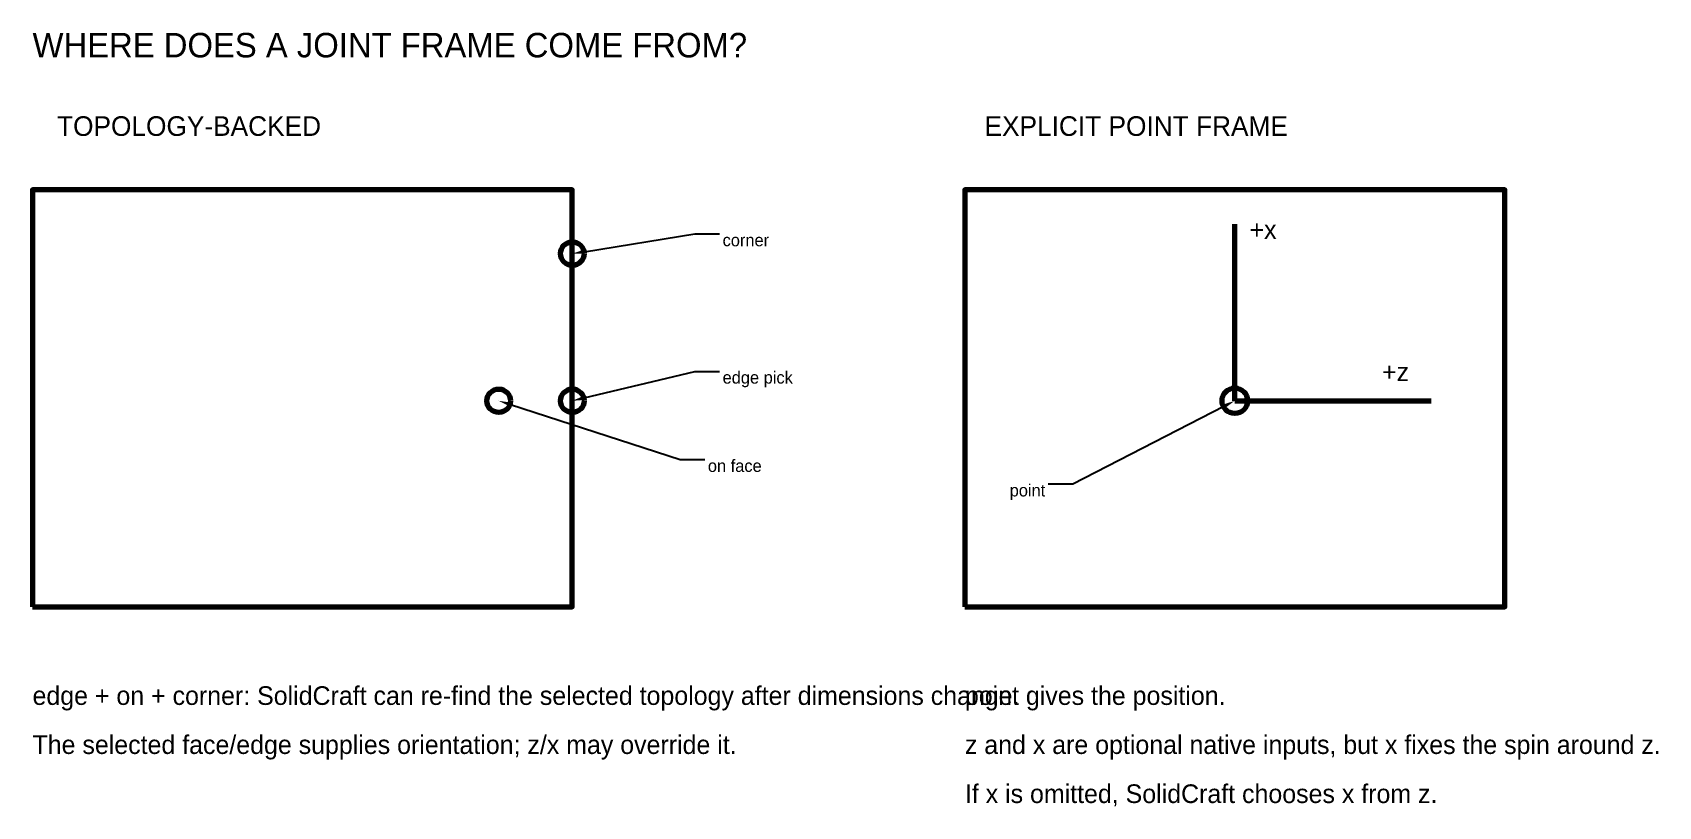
# Model space of a CAD drawing. Header units: millimetres. Extents: x 0 to 331, y -41 to 117.
import ezdxf
from ezdxf import colors
from ezdxf.entities.mleader import LeaderData, LeaderLine
from ezdxf.math import Vec2, Vec3

# ---------------------------------------------------------------- set-up
doc = ezdxf.new("R2010")
doc.units = ezdxf.units.MM
for name, color, linetype, lineweight in [('PARTS', 8, 'Continuous', 80), ('POINT', 1, 'Continuous', 80), ('TOPOLOGY', 3, 'Continuous', 80)]:
    doc.layers.add(name, color=color, linetype=linetype, lineweight=lineweight)
doc.layers.add('TEXT', color=7, linetype='Continuous')
doc.mleader_styles.duplicate_entry("Standard", '')

msp = doc.modelspace()

# ---------------------------------------------------------------- linework, layer by layer
at = {"layer": 'PARTS'}
for points in [[(0, 0), (110, 0), (110, 85), (0, 85)], [(190, 0), (300, 0), (300, 85), (190, 85)]]:
    msp.add_lwpolyline(points, close=True, dxfattribs=at)
at = {"layer": 'POINT'}
for q in [(245, 78), (285, 42)]:
    msp.add_line((245, 42), q, dxfattribs=at)
msp.add_circle((245, 42), 2.6, dxfattribs=at)
at = {"layer": 'TOPOLOGY'}
msp.add_line((110, 0), (110, 85), dxfattribs=at)
for centre in [(110, 72), (95, 42), (110, 42)]:
    msp.add_circle(centre, 2.4, dxfattribs=at)

# ---------------------------------------------------------------- texts
at = {"layer": 'POINT'}
for s, p in [('+x', (248, 75)), ('+z', (275, 46))]:
    msp.add_text(s, height=3.8, dxfattribs=at).set_placement(p)
at = {"layer": 'TEXT'}
for s, height, p in [('WHERE DOES A JOINT FRAME COME FROM?', 5, (0, 112)), ('TOPOLOGY-BACKED', 4, (5, 96)), ('EXPLICIT POINT FRAME', 4, (194, 96)), ('edge + on + corner: SolidCraft can re-find the selected topology after dimensions change.', 3.8, (0, -20)), ('point gives the position.', 3.8, (190, -20)), ('The selected face/edge supplies orientation; z/x may override it.', 3.8, (0, -30)), ('z and x are optional native inputs, but x fixes the spin around z.', 3.8, (190, -30)), ('If x is omitted, SolidCraft chooses x from z.', 3.8, (190, -40))]:
    msp.add_text(s, height=height, dxfattribs=at).set_placement(p)

# ---------------------------------------------------------------- leaders
at = {"layer": 'POINT'}
ml = msp.add_multileader_mtext('', dxfattribs=at)
ml.set_content('point')
ml.set_leader_properties()
ml.build(insert=Vec2(0, 0))
ml.multileader.update_dxf_attribs({"text_left_attachment_type": 2, "text_right_attachment_type": 2, "dogleg_length": 5, "arrow_head_size": 2.5})
ctx = ml.context
ctx.base_point, ctx.char_height, ctx.arrow_head_size, ctx.landing_gap_size = Vec3(207, 25), 2.5, 2.5, 0.625
ctx.left_attachment, ctx.right_attachment, ctx.text_align_type, ctx.attachment_type = 2, 2, 2, 1
notes = []
notes.append((ctx, [(0, (1, 1, 0), (212, 25), (-1, 0), 5, [(0, [(245, 42)], 0, [])])]))
ctx.mtext.insert, ctx.mtext.alignment = Vec3(206.375, 25), 3
at = {"layer": 'TOPOLOGY'}
ml = msp.add_multileader_mtext('', dxfattribs=at)
ml.set_content('corner')
ml.set_leader_properties()
ml.build(insert=Vec2(0, 0))
ml.multileader.update_dxf_attribs({"text_left_attachment_type": 2, "text_right_attachment_type": 2, "dogleg_length": 5, "arrow_head_size": 2.5})
ctx = ml.context
ctx.base_point, ctx.char_height, ctx.arrow_head_size, ctx.landing_gap_size = Vec3(140, 76), 2.5, 2.5, 0.625
ctx.left_attachment, ctx.right_attachment, ctx.attachment_type = 2, 2, 1
notes.append((ctx, [(0, (1, 1, 0), (135, 76), (1, 0), 5, [(0, [(110, 72)], 0, [])])]))
ctx.mtext.insert = Vec3(140.625, 76)
ml = msp.add_multileader_mtext('', dxfattribs=at)
ml.set_content('edge pick')
ml.set_leader_properties()
ml.build(insert=Vec2(0, 0))
ml.multileader.update_dxf_attribs({"text_left_attachment_type": 2, "text_right_attachment_type": 2, "dogleg_length": 5, "arrow_head_size": 2.5})
ctx = ml.context
ctx.base_point, ctx.char_height, ctx.arrow_head_size, ctx.landing_gap_size = Vec3(140, 48), 2.5, 2.5, 0.625
ctx.left_attachment, ctx.right_attachment, ctx.attachment_type = 2, 2, 1
notes.append((ctx, [(0, (1, 1, 0), (135, 48), (1, 0), 5, [(0, [(110, 42)], 0, [])])]))
ctx.mtext.insert = Vec3(140.625, 48)
ml = msp.add_multileader_mtext('', dxfattribs=at)
ml.set_content('on face')
ml.set_leader_properties()
ml.build(insert=Vec2(0, 0))
ml.multileader.update_dxf_attribs({"text_left_attachment_type": 2, "text_right_attachment_type": 2, "dogleg_length": 5, "arrow_head_size": 2.5})
ctx = ml.context
ctx.base_point, ctx.char_height, ctx.arrow_head_size, ctx.landing_gap_size = Vec3(137, 30), 2.5, 2.5, 0.625
ctx.left_attachment, ctx.right_attachment, ctx.attachment_type = 2, 2, 1
notes.append((ctx, [(0, (1, 1, 0), (132, 30), (1, 0), 5, [(0, [(95, 42)], 0, [])])]))
ctx.mtext.insert = Vec3(137.625, 30)
for ctx, leaders in notes:
    for number, flags, end, landing, length, lines in leaders:
        leader = LeaderData()
        leader.index, (leader.has_last_leader_line, leader.has_dogleg_vector, leader.attachment_direction) = number, flags
        leader.last_leader_point, leader.dogleg_vector, leader.dogleg_length = Vec3(end), Vec3(landing), length
        for number, points, colour, breaks in lines:
            line = LeaderLine()
            line.index, line.vertices, line.color, line.breaks = number, Vec3.list(points), colors.encode_raw_color(colour), breaks
            leader.lines.append(line)
        ctx.leaders.append(leader)

doc.saveas('drawing.dxf')
